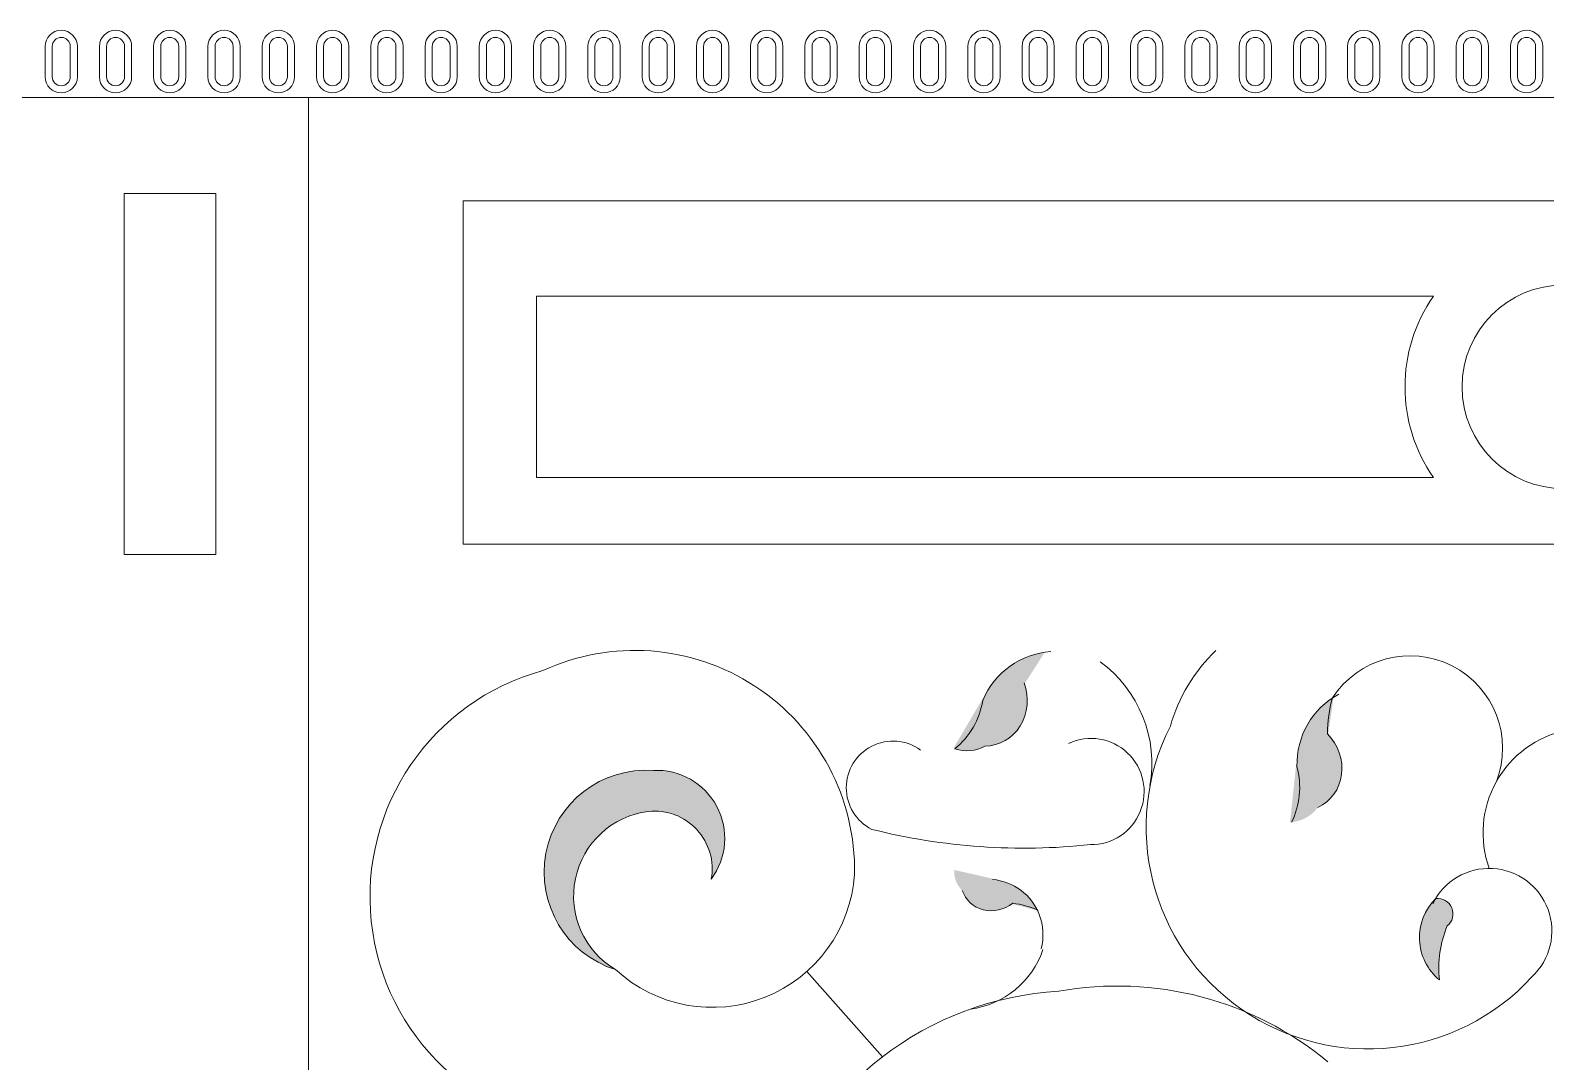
# Model space of a CAD drawing. Header units: inches. Extents: x 16.3 to 32.1, y 12.3 to 22.2.
# Drawn here: x 22.976 to 23.2692, y 18.3746 to 18.5742 of the extents above; entities that cross this region are included whole.
import ezdxf

# ---------------------------------------------------------------- set-up
doc = ezdxf.new("R2010")
doc.units = ezdxf.units.IN
doc.header["$MEASUREMENT"] = 0

msp = doc.modelspace()

# ---------------------------------------------------------------- hatches: boundary and pattern name
at = {"lineweight": 9}
h = msp.add_hatch(color=256, dxfattribs=at)
edge = h.paths.add_edge_path()
edge.add_ellipse((23.15684084887919, 18.44296237818249), major_axis=(0.003054262308462937, -0.007665959079349591), ratio=0.9263397930872965, start_angle=-37.75061388109561, end_angle=6.873714573109679)
edge.add_ellipse((23.16012520334177, 18.44497706495938), major_axis=(0.00347163578568185, -0.00871353380384566), ratio=0.9263397930854986, start_angle=-19.37108921013593, end_angle=88.20810283037177)
edge.add_ellipse((23.19046643487386, 18.43589682463431), major_axis=(0.009643824668901823, -0.0242052442896821), ratio=0.9263397930932752, start_angle=205.729590092741, end_angle=221.9704802523244, ccw=False)
edge.add_ellipse((23.17522250597119, 18.43676498136342), major_axis=(0.006442454473310687, -0.01617005593319201), ratio=0.9263397930883474, start_angle=167.965708002471, end_angle=222.9513737979469)
edge.add_ellipse((23.14526655566202, 18.44820814965419), major_axis=(0.006034337096128615, -0.01514571329398146), ratio=0.9263397930863889, start_angle=375.8734773890548, end_angle=416.5875187406145, ccw=False)
h = msp.add_hatch(color=256, dxfattribs=at)
edge = h.paths.add_edge_path()
edge.add_ellipse((23.21858608542933, 18.42885319259108), major_axis=(0.00594062797851342, -0.005727511333560475), ratio=0.9263397930872971, start_angle=-37.75061388109562, end_angle=6.873714573109677)
edge.add_ellipse((23.22074909813563, 18.43204181660446), major_axis=(0.006752431388141991, -0.006510191758129875), ratio=0.9263397930854984, start_angle=-19.37108921013593, end_angle=88.20810283037177)
edge.add_ellipse((23.2521371442601, 18.43626457112296), major_axis=(0.01875751617594094, -0.01808460097090957), ratio=0.9263397930932749, start_angle=205.729590092741, end_angle=221.9704802523244, ccw=False)
edge.add_ellipse((23.23788873119186, 18.43077696786016), major_axis=(0.01253075912576361, -0.01208122527955386), ratio=0.9263397930883468, start_angle=167.965708002471, end_angle=222.9513737979469)
edge.add_ellipse((23.20587852014664, 18.42886609157875), major_axis=(0.01173695909652754, -0.01131590237407694), ratio=0.926339793086389, start_angle=375.8734773890548, end_angle=416.5875187406145, ccw=False)
for points in [[(23.09558741395651, 18.42307181455041, -0.501541761877517), (23.10775249066768, 18.40994738925813, 0.6344124819784599), (23.0965736845579, 18.43099361650834, 0.8890552406652162), (23.08926135341363, 18.39244815553124, -0.7148687783601007)], [(23.25016711554795, 18.40090228114105, 0.7520325571087497), (23.24793398206845, 18.40620646960841, 0.4446220346574729), (23.24865426700271, 18.39046001567981, -0.128167594988131)]]:
    msp.add_hatch(color=256, dxfattribs=at).paths.add_polyline_path(points)
h = msp.add_hatch(color=256, dxfattribs=at)
edge = h.paths.add_edge_path()
edge.add_ellipse((23.16037499507993, 18.41189094897799), major_axis=(-0.004474112844140871, -0.003653639721828371), ratio=0.9263397930872967, start_angle=-37.75061388109561, end_angle=6.873714573109678)
edge.add_ellipse((23.16241172404751, 18.41012282874379), major_axis=(-0.005085512863547964, -0.004152919797021072), ratio=0.9263397930854984, start_angle=-19.37108921013593, end_angle=88.20810283037177)
edge.add_ellipse((23.16274119145665, 18.38795570019933), major_axis=(-0.01412699875585865, -0.01153635717122808), ratio=0.9263397930932754, start_angle=205.729590092741, end_angle=221.9704802523244, ccw=False)
edge.add_ellipse((23.16010977308498, 18.39831474740214), major_axis=(-0.009437391224270246, -0.007706740676606086), ratio=0.9263397930883472, start_angle=167.965708002471, end_angle=222.9513737979469)
edge.add_ellipse((23.16143884811681, 18.42072240320733), major_axis=(-0.00883955023508259, -0.0072185331456135), ratio=0.9263397930863889, start_angle=375.8734773890548, end_angle=416.5875187406145, ccw=False)

# ---------------------------------------------------------------- linework, layer by layer
for p, q in [((22.97887710967634, 18.5710509273542), (22.97887710967634, 18.56519011246716)), ((22.98025843393813, 18.5710509273542), (22.98025843393813, 18.56519011246716)), ((22.98374257349411, 18.5710509273542), (22.98374257349411, 18.56519011246716)), ((22.9851238977559, 18.5710509273542), (22.9851238977559, 18.56519011246716)), ((22.98937807336875, 18.5710509273542), (22.98937807336875, 18.56519011246716)), ((22.99075939763053, 18.5710509273542), (22.99075939763053, 18.56519011246716)), ((22.9942435371858, 18.5710509273542), (22.9942435371858, 18.56519011246716)), ((22.9956248614476, 18.5710509273542), (22.9956248614476, 18.56519011246716)), ((22.99987903706188, 18.5710509273542), (22.99987903706188, 18.56519011246716)), ((23.00126036132295, 18.5710509273542), (23.00126036132295, 18.56519011246716)), ((23.00474450087894, 18.5710509273542), (23.00474450087894, 18.56519011246716)), ((23.00612582514072, 18.5710509273542), (23.00612582514072, 18.56519011246716)), ((23.01038000075356, 18.5710509273542), (23.01038000075356, 18.56519011246716)), ((23.01176132501535, 18.5710509273542), (23.01176132501535, 18.56519011246716)), ((23.01524546457134, 18.5710509273542), (23.01524546457134, 18.56519011246716)), ((23.01662678883314, 18.5710509273542), (23.01662678883314, 18.56519011246716)), ((23.02088096444598, 18.5710509273542), (23.02088096444598, 18.56519011246716)), ((23.02226228870776, 18.5710509273542), (23.02226228870776, 18.56519011246716)), ((23.02574642826304, 18.5710509273542), (23.02574642826304, 18.56519011246716)), ((23.02712775252483, 18.5710509273542), (23.02712775252483, 18.56519011246716)), ((23.03138192813839, 18.5710509273542), (23.03138192813839, 18.56519011246716)), ((23.03276325240018, 18.5710509273542), (23.03276325240018, 18.56519011246716)), ((23.03624739195617, 18.5710509273542), (23.03624739195617, 18.56519011246716)), ((23.03762871621795, 18.5710509273542), (23.03762871621795, 18.56519011246716)), ((23.0418828918308, 18.5710509273542), (23.0418828918308, 18.56519011246716)), ((23.04326421609259, 18.5710509273542), (23.04326421609259, 18.56519011246716)), ((23.04674835564858, 18.5710509273542), (23.04674835564858, 18.56519011246716)), ((23.04812967990964, 18.5710509273542), (23.04812967990964, 18.56519011246716)), ((23.05238385552394, 18.5710509273542), (23.05238385552394, 18.56519011246716)), ((23.05376517978572, 18.5710509273542), (23.05376517978572, 18.56519011246716)), ((23.05724931934098, 18.5710509273542), (23.05724931934098, 18.56519011246716)), ((23.05863064360277, 18.5710509273542), (23.05863064360277, 18.56519011246716)), ((23.06288481921562, 18.5710509273542), (23.06288481921562, 18.56519011246716)), ((23.06426614347741, 18.5710509273542), (23.06426614347741, 18.56519011246716)), ((23.0677502830334, 18.5710509273542), (23.0677502830334, 18.56519011246716)), ((23.06913160729518, 18.5710509273542), (23.06913160729518, 18.56519011246716)), ((23.07338578290875, 18.5710509273542), (23.07338578290875, 18.56519011246716)), ((23.07476710717054, 18.5710509273542), (23.07476710717054, 18.56519011246716)), ((23.07825124672581, 18.5710509273542), (23.07825124672581, 18.56519011246716)), ((23.0796325709876, 18.5710509273542), (23.0796325709876, 18.56519011246716)), ((23.08388674660117, 18.5710509273542), (23.08388674660117, 18.56519011246716)), ((23.08526807086223, 18.5710509273542), (23.08526807086223, 18.56519011246716)), ((23.08875221041821, 18.5710509273542), (23.08875221041821, 18.56519011246716)), ((23.09013353468001, 18.5710509273542), (23.09013353468001, 18.56519011246716)), ((23.09438771029357, 18.5710509273542), (23.09438771029357, 18.56519011246716)), ((23.09576903455536, 18.5710509273542), (23.09576903455536, 18.56519011246716)), ((23.09925317411135, 18.5710509273542), (23.09925317411135, 18.56519011246716)), ((23.10063449837314, 18.5710509273542), (23.10063449837314, 18.56519011246716)), ((23.10488867398598, 18.5710509273542), (23.10488867398598, 18.56519011246716)), ((23.10626999824778, 18.5710509273542), (23.10626999824778, 18.56519011246716)), ((23.10975413780304, 18.5710509273542), (23.10975413780304, 18.56519011246716)), ((23.11113546206482, 18.5710509273542), (23.11113546206482, 18.56519011246716)), ((23.11538963767767, 18.5710509273542), (23.11538963767767, 18.56519011246716)), ((23.11677096193947, 18.5710509273542), (23.11677096193947, 18.56519011246716)), ((23.12025510149545, 18.5710509273542), (23.12025510149545, 18.56519011246716)), ((23.12163642575724, 18.5710509273542), (23.12163642575724, 18.56519011246716)), ((23.12589060137081, 18.5710509273542), (23.12589060137081, 18.56519011246716)), ((23.12727192563259, 18.5710509273542), (23.12727192563259, 18.56519011246716)), ((23.13075606518859, 18.5710509273542), (23.13075606518859, 18.56519011246716)), ((23.13213738944965, 18.5710509273542), (23.13213738944965, 18.56519011246716)), ((23.13639156506394, 18.5710509273542), (23.13639156506394, 18.56519011246716)), ((23.13777288932572, 18.5710509273542), (23.13777288932572, 18.56519011246716)), ((23.14125702888099, 18.5710509273542), (23.14125702888099, 18.56519011246716)), ((23.14263835314278, 18.5710509273542), (23.14263835314278, 18.56519011246716)), ((23.14689252875562, 18.5710509273542), (23.14689252875562, 18.56519011246716)), ((23.14827385301741, 18.5710509273542), (23.14827385301741, 18.56519011246716)), ((23.1517579925734, 18.5710509273542), (23.1517579925734, 18.56519011246716)), ((23.15313931683519, 18.5710509273542), (23.15313931683519, 18.56519011246716)), ((23.15739349244804, 18.5710509273542), (23.15739349244804, 18.56519011246716)), ((23.15877481670982, 18.5710509273542), (23.15877481670982, 18.56519011246716)), ((23.1622589562651, 18.5710509273542), (23.1622589562651, 18.56519011246716)), ((23.16364028052688, 18.5710509273542), (23.16364028052688, 18.56519011246716)), ((23.16789445614117, 18.5710509273542), (23.16789445614117, 18.56519011246716)), ((23.16927578040224, 18.5710509273542), (23.16927578040224, 18.56519011246716)), ((23.17275991995822, 18.5710509273542), (23.17275991995822, 18.56519011246716)), ((23.17414124422001, 18.5710509273542), (23.17414124422001, 18.56519011246716)), ((23.17839541983285, 18.5710509273542), (23.17839541983285, 18.56519011246716)), ((23.17977674409465, 18.5710509273542), (23.17977674409465, 18.56519011246716)), ((23.18326088365064, 18.5710509273542), (23.18326088365064, 18.56519011246716)), ((23.18464220791243, 18.5710509273542), (23.18464220791243, 18.56519011246716)), ((23.18889638352599, 18.5710509273542), (23.18889638352599, 18.56519011246716)), ((23.19027770778778, 18.5710509273542), (23.19027770778778, 18.56519011246716)), ((23.19376184734304, 18.5710509273542), (23.19376184734304, 18.56519011246716)), ((23.19514317160483, 18.5710509273542), (23.19514317160483, 18.56519011246716)), ((23.19939734721768, 18.5710509273542), (23.19939734721768, 18.56519011246716)), ((23.20077867147946, 18.5710509273542), (23.20077867147946, 18.56519011246716)), ((23.20426281103546, 18.5710509273542), (23.20426281103546, 18.56519011246716)), ((23.20564413529724, 18.5710509273542), (23.20564413529724, 18.56519011246716)), ((23.20989831091081, 18.5710509273542), (23.20989831091081, 18.56519011246716)), ((23.21127963517259, 18.5710509273542), (23.21127963517259, 18.56519011246716)), ((23.21476377472787, 18.5710509273542), (23.21476377472787, 18.56519011246716)), ((23.21614509898966, 18.5710509273542), (23.21614509898966, 18.56519011246716)), ((23.22039927460322, 18.5710509273542), (23.22039927460322, 18.56519011246716)), ((23.22178059886501, 18.5710509273542), (23.22178059886501, 18.56519011246716)), ((23.22526473842028, 18.5710509273542), (23.22526473842028, 18.56519011246716)), ((23.22664606268206, 18.5710509273542), (23.22664606268206, 18.56519011246716)), ((23.23090023829491, 18.5710509273542), (23.23090023829491, 18.56519011246716)), ((23.23228156255669, 18.5710509273542), (23.23228156255669, 18.56519011246716)), ((23.23576570211269, 18.5710509273542), (23.23576570211269, 18.56519011246716)), ((23.23714702637447, 18.5710509273542), (23.23714702637447, 18.56519011246716)), ((23.24140120198804, 18.5710509273542), (23.24140120198804, 18.56519011246716)), ((23.24278252624983, 18.5710509273542), (23.24278252624983, 18.56519011246716)), ((23.24626666580509, 18.5710509273542), (23.24626666580509, 18.56519011246716)), ((23.24764799006688, 18.5710509273542), (23.24764799006688, 18.56519011246716)), ((23.25190216568045, 18.5710509273542), (23.25190216568045, 18.56519011246716)), ((23.25328348994152, 18.5710509273542), (23.25328348994152, 18.56519011246716)), ((23.25676762949751, 18.5710509273542), (23.25676762949751, 18.56519011246716)), ((23.2581489537593, 18.5710509273542), (23.2581489537593, 18.56519011246716)), ((23.26240312937286, 18.5710509273542), (23.26240312937286, 18.56519011246716)), ((23.26378445363465, 18.5710509273542), (23.26378445363465, 18.56519011246716)), ((23.26726859319064, 18.5710509273542), (23.26726859319064, 18.56519011246716)), ((23.26864991745171, 18.5710509273542), (23.26864991745171, 18.56519011246716)), ((23.5591460247794, 18.56118154882159), (22.97410054789885, 18.56118154882159)), ((23.56523447372012, 18.56118154882159), (22.97410054789885, 18.56118154882159)), ((23.27273942347509, 18.56118154882159), (22.98633282217077, 18.56118154882159)), ((23.02985751537807, 18.56118154882159), (23.02985751537807, 17.71139646131428)), ((23.01194055585632, 18.54260783170026), (22.99420647556848, 18.54260783170026)), ((22.99420647556848, 18.54260783170026), (22.99420647556848, 18.47278674467577)), ((23.01194055585632, 18.47278674467577), (23.01194055585632, 18.54260783170026)), ((23.27273942347509, 18.54119499354951), (23.05978805382478, 18.54119499354951)), ((23.05978805382478, 18.54119499354951), (23.05978805382478, 18.47475145187777)), ((23.24748373074851, 18.52273839942268), (23.0739471477739, 18.52273839942268)), ((23.0739471477739, 18.52273839942268), (23.0739471477739, 18.48767100203875)), ((23.0739471477739, 18.48767100203875), (23.24748373074851, 18.48767100203875)), ((23.05978805382478, 18.47475145187777), (23.27273942347509, 18.47475145187777)), ((22.99420647556848, 18.47278674467577), (23.01194055585632, 18.47278674467577)), ((23.14090355616688, 18.37559340121781), (23.12626265769665, 18.3921043746583))]:
    msp.add_line(p, q, dxfattribs=at)
for centre, radius, start, end in [((22.98200050371575, 18.5710509273542), 0.003123394039518283, 0, 180), ((22.98200050371575, 18.5710509273542), 0.001742069777861436, 0, 180), ((22.99250146740889, 18.5710509273542), 0.003123394039518283, 0, 180), ((22.99250146740889, 18.5710509273542), 0.001742069777861436, 0, 180), ((23.00300243110058, 18.5710509273542), 0.003123394039518283, 0, 180), ((23.00300243110058, 18.5710509273542), 0.001742069777861436, 0, 180), ((23.01350339479299, 18.5710509273542), 0.003123394039518283, 0, 180), ((23.01350339479299, 18.5710509273542), 0.001742069777861436, 0, 180), ((23.02400435848612, 18.5710509273542), 0.003123394039518283, 0, 180), ((23.02400435848612, 18.5710509273542), 0.001742069777861436, 0, 180), ((23.03450532217781, 18.5710509273542), 0.003123394039518283, 0, 180), ((23.03450532217781, 18.5710509273542), 0.001742069777861436, 0, 180), ((23.04500628587094, 18.5710509273542), 0.003123394039518283, 0, 180), ((23.04500628587094, 18.5710509273542), 0.001742069777861436, 0, 180), ((23.05550724956264, 18.5710509273542), 0.003123394039518283, 0, 180), ((23.05550724956264, 18.5710509273542), 0.001742069777861436, 0, 180), ((23.06600821325576, 18.5710509273542), 0.003123394039518283, 0, 180), ((23.06600821325576, 18.5710509273542), 0.001742069777861436, 0, 180), ((23.07650917694818, 18.5710509273542), 0.003123394039518283, 0, 180), ((23.07650917694818, 18.5710509273542), 0.001742069777861436, 0, 180), ((23.08701014064058, 18.5710509273542), 0.003123394039518283, 0, 180), ((23.08701014064058, 18.5710509273542), 0.001742069777861436, 0, 180), ((23.09751110433299, 18.5710509273542), 0.003123394039518283, 0, 180), ((23.09751110433299, 18.5710509273542), 0.001742069777861436, 0, 180), ((23.10801206802541, 18.5710509273542), 0.003123394039518283, 0, 180), ((23.10801206802541, 18.5710509273542), 0.001742069777861436, 0, 180), ((23.11851303171781, 18.5710509273542), 0.003123394039518283, 0, 180), ((23.11851303171781, 18.5710509273542), 0.001742069777861436, 0, 180), ((23.12901399541023, 18.5710509273542), 0.003123394039518283, 0, 180), ((23.12901399541023, 18.5710509273542), 0.001742069777861436, 0, 180), ((23.13951495910264, 18.5710509273542), 0.003123394039518283, 0, 180), ((23.13951495910264, 18.5710509273542), 0.001742069777861436, 0, 180), ((23.15001592279505, 18.5710509273542), 0.003123394039518283, 0, 180), ((23.15001592279505, 18.5710509273542), 0.001742069777861436, 0, 180), ((23.16051688648818, 18.5710509273542), 0.003123394039518283, 0, 180), ((23.16051688648818, 18.5710509273542), 0.001742069777861436, 0, 180), ((23.17101785017987, 18.5710509273542), 0.003123394039518283, 0, 180), ((23.17101785017987, 18.5710509273542), 0.001742069777861436, 0, 180), ((23.181518813873, 18.5710509273542), 0.003123394039518283, 0, 180), ((23.181518813873, 18.5710509273542), 0.001742069777861436, 0, 180), ((23.1920197775647, 18.5710509273542), 0.003123394039518283, 0, 180), ((23.1920197775647, 18.5710509273542), 0.001742069777861436, 0, 180), ((23.20252074125782, 18.5710509273542), 0.003123394039518283, 0, 180), ((23.20252074125782, 18.5710509273542), 0.001742069777861436, 0, 180), ((23.21302170495024, 18.5710509273542), 0.003123394039518283, 0, 180), ((23.21302170495024, 18.5710509273542), 0.001742069777861436, 0, 180), ((23.22352266864264, 18.5710509273542), 0.003123394039518283, 0, 180), ((23.22352266864264, 18.5710509273542), 0.001742069777861436, 0, 180), ((23.23402363233505, 18.5710509273542), 0.003123394039518283, 0, 180), ((23.23402363233505, 18.5710509273542), 0.001742069777861436, 0, 180), ((23.24452459602747, 18.5710509273542), 0.003123394039518283, 0, 180), ((23.24452459602747, 18.5710509273542), 0.001742069777861436, 0, 180), ((23.25502555971988, 18.5710509273542), 0.003123394039518283, 0, 180), ((23.25502555971988, 18.5710509273542), 0.001742069777861436, 0, 180), ((23.26552652341228, 18.5710509273542), 0.003123394039518283, 0, 180), ((23.26552652341228, 18.5710509273542), 0.001742069777861436, 0, 180), ((22.98200050371575, 18.56519011246716), 0.003123394039518283, 180, 0), ((22.98200050371575, 18.56519011246716), 0.001742069777861436, 180, 0), ((22.99250146740889, 18.56519011246716), 0.003123394039518283, 180, 0), ((22.99250146740889, 18.56519011246716), 0.001742069777861436, 180, 0), ((23.00300243110058, 18.56519011246716), 0.003123394039518283, 180, 0), ((23.00300243110058, 18.56519011246716), 0.001742069777861436, 180, 0), ((23.01350339479299, 18.56519011246716), 0.003123394039518283, 180, 0), ((23.01350339479299, 18.56519011246716), 0.001742069777861436, 180, 0), ((23.02400435848612, 18.56519011246716), 0.003123394039518283, 180, 0), ((23.02400435848612, 18.56519011246716), 0.001742069777861436, 180, 0), ((23.03450532217781, 18.56519011246716), 0.003123394039518283, 180, 0), ((23.03450532217781, 18.56519011246716), 0.001742069777861436, 180, 0), ((23.04500628587094, 18.56519011246716), 0.003123394039518283, 180, 0), ((23.04500628587094, 18.56519011246716), 0.001742069777861436, 180, 0), ((23.05550724956264, 18.56519011246716), 0.003123394039518283, 180, 0), ((23.05550724956264, 18.56519011246716), 0.001742069777861436, 180, 0), ((23.06600821325576, 18.56519011246716), 0.003123394039518283, 180, 0), ((23.06600821325576, 18.56519011246716), 0.001742069777861436, 180, 0), ((23.07650917694818, 18.56519011246716), 0.003123394039518283, 180, 0), ((23.07650917694818, 18.56519011246716), 0.001742069777861436, 180, 0), ((23.08701014064058, 18.56519011246716), 0.003123394039518283, 180, 0), ((23.08701014064058, 18.56519011246716), 0.001742069777861436, 180, 0), ((23.09751110433299, 18.56519011246716), 0.003123394039518283, 180, 0), ((23.09751110433299, 18.56519011246716), 0.001742069777861436, 180, 0), ((23.10801206802541, 18.56519011246716), 0.003123394039518283, 180, 0), ((23.10801206802541, 18.56519011246716), 0.001742069777861436, 180, 0), ((23.11851303171781, 18.56519011246716), 0.003123394039518283, 180, 0), ((23.11851303171781, 18.56519011246716), 0.001742069777861436, 180, 0), ((23.12901399541023, 18.56519011246716), 0.003123394039518283, 180, 0), ((23.12901399541023, 18.56519011246716), 0.001742069777861436, 180, 0), ((23.13951495910264, 18.56519011246716), 0.003123394039518283, 180, 0), ((23.13951495910264, 18.56519011246716), 0.001742069777861436, 180, 0), ((23.15001592279505, 18.56519011246716), 0.003123394039518283, 180, 0), ((23.15001592279505, 18.56519011246716), 0.001742069777861436, 180, 0), ((23.16051688648818, 18.56519011246716), 0.003123394039518283, 180, 0), ((23.16051688648818, 18.56519011246716), 0.001742069777861436, 180, 0), ((23.17101785017987, 18.56519011246716), 0.003123394039518283, 180, 0), ((23.17101785017987, 18.56519011246716), 0.001742069777861436, 180, 0), ((23.181518813873, 18.56519011246716), 0.003123394039518283, 180, 0), ((23.181518813873, 18.56519011246716), 0.001742069777861436, 180, 0), ((23.1920197775647, 18.56519011246716), 0.003123394039518283, 180, 0), ((23.1920197775647, 18.56519011246716), 0.001742069777861436, 180, 0), ((23.20252074125782, 18.56519011246716), 0.003123394039518283, 180, 0), ((23.20252074125782, 18.56519011246716), 0.001742069777861436, 180, 0), ((23.21302170495024, 18.56519011246716), 0.003123394039518283, 180, 0), ((23.21302170495024, 18.56519011246716), 0.001742069777861436, 180, 0), ((23.22352266864264, 18.56519011246716), 0.003123394039518283, 180, 0), ((23.22352266864264, 18.56519011246716), 0.001742069777861436, 180, 0), ((23.23402363233505, 18.56519011246716), 0.003123394039518283, 180, 0), ((23.23402363233505, 18.56519011246716), 0.001742069777861436, 180, 0), ((23.24452459602747, 18.56519011246716), 0.003123394039518283, 180, 0), ((23.24452459602747, 18.56519011246716), 0.001742069777861436, 180, 0), ((23.25502555971988, 18.56519011246716), 0.003123394039518283, 180, 0), ((23.25502555971988, 18.56519011246716), 0.001742069777861436, 180, 0), ((23.26552652341228, 18.56519011246716), 0.003123394039518283, 180, 0), ((23.26552652341228, 18.56519011246716), 0.001742069777861436, 180, 0), ((23.27273942347509, 18.50520470073071), 0.01970791742522374, 90, 270), ((23.27273942347509, 18.50520470073071), 0.03074541599949801, 145.2297864820451, 214.7702135179547), ((23.09298118473227, 18.4116976646809), 0.04251536287294035, 358.9513086841072, 114.7975046408136), ((23.22809355925158, 18.43060183856148), 0.03274631517867296, 133.8601290046988, 164.1589905024495), ((23.24298330922016, 18.43528244212582), 0.01789354954804385, 338.8506847723918, 147.0576468277399), ((23.08711666312248, 18.40652360736788), 0.04537578247520231, 105.2915026862165, 266.8174811855864), ((23.23486438995156, 18.42005194915989), 0.04294961635460406, 153.0151256327602, 317.5640851298337), ((23.1429216284904, 18.42763297838531), 0.009029764982724472, 53.8677501085004, 242.9004133220797), ((23.18123992086907, 18.42691191540933), 0.01027696346147449, 269.5307729506628, 114.9070788353709), ((23.27735634951429, 18.4189258461145), 0.02026751362594181, 101.6579393120196, 199.8584459297794), ((23.09518914041321, 18.41128994427652), 0.01975225713382833, 85.98052812867371, 252.5359811402619), ((23.09720749524999, 18.41783831586487), 0.01317056001352521, 323.1921199727781, 92.75832681400695), ((23.09766094782745, 18.40667824553497), 0.01652418372555501, 97.20875315789701, 239.4479236243033), ((23.09677352404743, 18.4119710850452), 0.01116391744359771, 349.5561924523324, 96.09889943443976), ((23.16832537640668, 18.53751106502349), 0.1215548028224615, 255.9463700435992, 276.0589843478443), ((23.10795226097839, 18.41275354960144), 0.02759817120560112, 227.3707495745992, 356.1896660896189), ((23.2582940488188, 18.39992586978313), 0.01211515238410486, 313.0390743350714, 154.1687999141261), ((23.2553976619757, 18.39865817745408), 0.01061523585401916, 134.6770661824353, 230.5610070048741), ((23.24828449522369, 18.40323185668607), 0.002995193067769525, 308.9430213882183, 96.72045100018325), ((23.269444481942, 18.39277870438157), 0.02091911457223927, 157.1492036243509, 186.3637788382285), ((23.17850410985456, 18.32661156225588), 0.06174967356838536, 93.26615731015842, 161.7566137424515), ((23.18637894191509, 18.32550684659925), 0.06377989678054932, 50.39277151744198, 100.2899488663331)]:
    msp.add_arc(centre, radius, start, end, dxfattribs=at)
for centre, major_axis, ratio, start_param, end_param in [((23.17522250597119, 18.43676498136342), (-0.006442454473323018, 0.01617005593317082), 0.9263397930917759, -0.2966250857729329, 0.7496428910267614), ((23.17152876343755, 18.4334466576029), (-0.008499449036315856, 0.02133295111105488), 0.9263397930893562, 4.116126124886094, 5.313844237902456), ((23.23788873119186, 18.43077696786016), (-0.01253075912566116, 0.01208122527966577), 0.9263397930869353, -0.2966250857615544, 0.7496428910387523), ((23.14526655566202, 18.44820814965419), (-0.00603433709709986, 0.01514571329352069), 0.9263397930858294, 3.41863709769919, 4.129231171082659), ((23.20587852014664, 18.42886609157875), (-0.01173695909608446, 0.01131590237455842), 0.9263397930892662, 3.418637097811867, 4.129231171184964), ((23.16010977308498, 18.39831474740214), (0.009437391224386889, 0.007706740676452517), 0.9263397930953373, -0.2966250857532864, 0.7496428910393603), ((23.16010977308498, 18.39831474740214), (0.009437391225162932, 0.007706740675032453), 0.9263397930745764, -0.8826739523095563, -0.2966250856292032), ((23.1571165601394, 18.40008156075993), (0.01245063136685008, 0.01016740589891318), 0.9263397930838501, 4.116126124901936, 5.313844237912135)]:
    msp.add_ellipse(centre, major_axis=major_axis, ratio=ratio, start_param=start_param, end_param=end_param, dxfattribs=at)
at = {"lineweight": 9, "extrusion": (0, 0, -1)}
for centre, major_axis, ratio, start_param, end_param in [((23.16012520334178, 18.44497706495938), (-0.003471635785581025, 0.008713533803892805), 0.9263397930839559, 1.602070832251935, 3.479681939994002), ((23.2521371442601, 18.43626457112296), (-0.01875751617813618, 0.01808460096832856), 0.9263397930874953, -0.7325230689177606, -0.4490660621694874), ((23.22074909813563, 18.43204181660446), (-0.00675243138777755, 0.006510191758507811), 0.9263397930868175, 1.602070832210213, 3.479681939946344), ((23.1568408488792, 18.44296237818249), (-0.003054262308450915, 0.007665959079364864), 0.9263397930810935, 3.021623702448724, 3.800465160462093), ((23.16241172404751, 18.41012282874379), (0.005085512863635524, 0.004152919796934442), 0.9263397930840638, 1.602070832245381, 3.479681939989808), ((23.16274119145666, 18.38795570019933), (0.01412699875580978, 0.0115363571712605), 0.9263397930943456, -0.7325230690416187, -0.4490660623005312)]:
    msp.add_ellipse(centre, major_axis=major_axis, ratio=ratio, start_param=start_param, end_param=end_param, dxfattribs=at)

doc.saveas('drawing.dxf')
